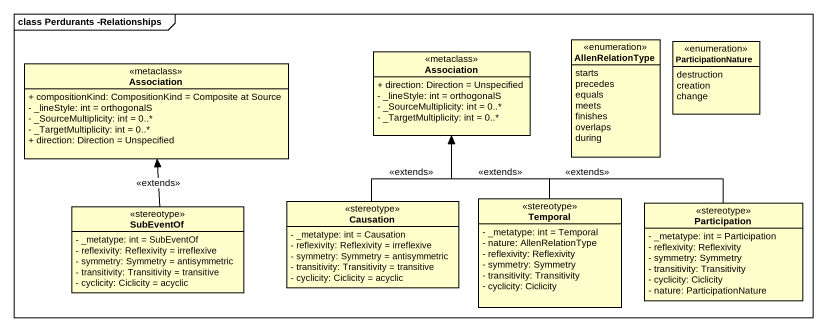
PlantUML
@startuml
mainframe class Perdurants -Relationships
hide circle
hide empty members
skinparam classAttributeIconSize 0
enum AllenRelationType {
  starts
  precedes
  equals
  meets
  finishes
  overlaps
  during
}
enum ParticipationNature {
  destruction
  creation
  change
}
class Association <<metaclass>> {
  + compositionKind: CompositionKind = Composite at Source
  - _lineStyle: int = orthogonalS
  - _SourceMultiplicity: int = 0..*
  - _TargetMultiplicity: int = 0..*
  + direction: Direction = Unspecified
}
class "Association" as Association_2 <<metaclass>> {
  + direction: Direction = Unspecified
  - _lineStyle: int = orthogonalS
  - _SourceMultiplicity: int = 0..*
  - _TargetMultiplicity: int = 0..*
}
class Causation <<stereotype>> {
  - _metatype: int = Causation
  - reflexivity: Reflexivity = irreflexive
  - symmetry: Symmetry = antisymmetric
  - transitivity: Transitivity = transitive
  - cyclicity: Ciclicity = acyclic
}
class Temporal <<stereotype>> {
  - _metatype: int = Temporal
  - nature: AllenRelationType
  - reflexivity: Reflexivity
  - symmetry: Symmetry
  - transitivity: Transitivity
  - cyclicity: Ciclicity
}
class Participation <<stereotype>> {
  - _metatype: int = Participation
  - reflexivity: Reflexivity
  - symmetry: Symmetry
  - transitivity: Transitivity
  - cyclicity: Ciclicity
  - nature: ParticipationNature
}
class SubEventOf <<stereotype>> {
  - _metatype: int = SubEventOf
  - reflexivity: Reflexivity = irreflexive
  - symmetry: Symmetry = antisymmetric
  - transitivity: Transitivity = transitive
  - cyclicity: Ciclicity = acyclic
}
Causation -up-> Association_2 : <<extends>>
Temporal -up-> Association_2 : <<extends>>
Participation -left-> Association_2 : <<extends>>
SubEventOf -up-> Association : <<extends>>
@enduml
